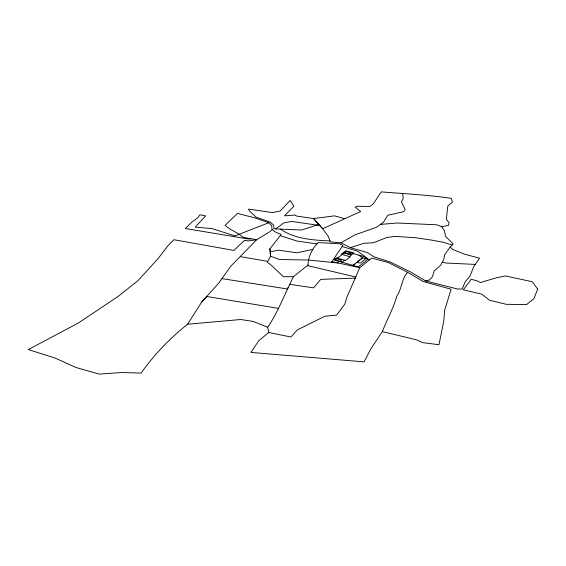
<?xml version="1.0" encoding="UTF-8"?>
<svg xmlns="http://www.w3.org/2000/svg" width="566" height="566" viewBox="0 0 566 566"><rect width="100%" height="100%" fill="white"/><g stroke="black" fill="none" stroke-linecap="round" stroke-linejoin="round"><path stroke-width="0.85" d="M355.844 277.036L307.388 265.56L307.989 265.079C308.272 256.837 312.248 248.255 318.248 242.588L339.89 243.805L342.826 245.524L331.464 262.334M272.303 229.506L269.572 231.848L256.667 239.758L242.998 237.317C237.755 232.202 230.291 230.412 225.119 225.275L237.487 213.481L254.077 217.641L268.786 222.742L271.701 225.572L272.013 229.237L274.651 231.657L281.21 234.48L269.932 248.722L270.562 256.186L267.357 262.178L271.779 265.68L283.361 276.696L293.421 276.696L307.989 265.079M382.34 331.612C386.882 319.74 393.377 308.675 396.716 296.301C401.938 288.908 401.4 279.066 407.612 272.296L423.085 281.486L451.116 289.24L444.664 310.225L443.758 321.255L438.975 344.722L422.462 342.607L416.64 339.848L382.34 331.612L370.68 349.123L364.115 361.865L250.922 352.413L258.754 340.732L268.786 332.504L291.016 337.011L297.32 329.921L324.785 316.252L336.565 315.113L344.871 304.013L346.71 297.652L359.75 267.697L371.798 258.054L388.304 262.56L407.612 272.296M293.421 276.696C284.861 293.549 278.387 311.526 267.697 327.233L268.786 332.504M288.158 287.436L287.464 289L221.879 278.592M441.671 226.697L444.515 230.864L445.513 236.376L453.217 243.946L450.119 247.186L444.65 254.75L443.822 259.377L440.787 265.171L434.355 270.697L432.346 276.845L429.403 280.014L425.59 280.927L410.336 271.85L389.719 261.782L373.949 256.844L367.617 252.627L350.347 247.66L340.909 242.814L330.417 241.894L328.294 236.418L322.662 228.742L313.536 218.561L296.464 216.035L295.346 215.052L284.556 215.83L293.881 206.187L290.16 200.477L280.113 211.076L272.38 212.561L248.495 209.116L249.521 211.04L255.988 217.082L270.237 222.141L273.661 225.063L274.043 228.827L301.6 230.029L318.75 224.398L322.662 228.742L360.655 211.528L355.172 207.078L358.066 206.229L369.754 206.583L373.433 203.661L381.307 191.881C404.683 193.77 428.144 194.937 451.392 198.333L452.446 202.097L447.855 206.003L446.284 219.283L449.008 222.629L448.555 225.381L441.671 226.697L436.57 224.78L397.183 223.018L380.295 224.426L376.44 227.299L355.207 234.756L340.909 242.814M187.594 324.226L201.737 301.975L218.724 283.12L230.963 265.999L256.667 239.758L248.085 240.925L244.519 240.302L233.907 250.42L173.875 239.715L167.968 245.686L157.956 258.747L137.934 280.694L118.344 296.259L78.54 322.896L28.3 349.583L55.284 358.122L75.823 367.433L99.071 374.119L121.704 372.541L141.125 373.072C154.157 354.578 169.842 338.327 187.594 324.226L240.762 319.514L253.25 321.438L267.697 327.233M450.119 247.186L452.984 249.528L464.75 254.268L479.593 258.174L473.728 266.529L469.971 276.222L465.337 281.571L462.16 289.056L457.307 288.95L425.59 280.927M201.737 301.975L206.802 296.478L278.415 308.378M352.929 265.355L354.868 264.004M353.092 265.404L362.565 257.933L358.851 255.146M344.644 260.169L342.26 262.001L334.06 259.653L336.466 257.841L345.621 260.445L350.326 256.822L341.213 254.261L345.89 250.731L353.991 252.988L349.349 256.547M275.847 228.905L283.651 222.954L291.54 221.398L319.769 225.53M339.671 261.563L341.468 260.183L336.551 258.782M350.941 252.945L349.01 254.424L344.135 253.059M380.295 224.426L383.316 222.438L387.816 215.236L403.586 211.748L405.15 209.611L401.435 201.737L403.148 198.638L402.744 193.841M268.786 222.742L234.982 235.909L211.833 228.558L195.178 227.136L205.649 215.922L199.954 214.769L197.831 217.662L191.938 222.105L185.273 228.515L248.856 239.064L251.042 238.774M350.347 247.66L363.938 243.253L373.468 242.764L386.953 237.43L395.401 236.383L415.777 237.762L431.073 240.019L443.659 242.319L452.114 245.099M313.076 249.337L296.902 252.811L278.564 250.165L270.208 251.842M355.391 278.125L320.724 279.363L313.557 287.846L289.7 284.302M330.049 240.946C313.472 240.111 294.426 239.135 280.545 229.11M475.107 264.4L446.256 263.041L442.244 262.291M338.263 262.999L308.222 260.042L279.576 259.518L270.562 256.186L269.932 248.722M316.918 243.918L296.86 241.038L280.276 235.647M240.302 256.631L267.548 261.343M331.945 261.619L359.75 267.697M344.843 218.724L334.527 215.851L313.536 218.561L318.75 224.398M343.562 252.493L351.684 254.757M342.147 246.528L357.924 251.325L369.464 259.914M537.7 289.092L533.83 298.763L526.564 304.579L506.195 304.303L489.597 300.256L481.779 294.171L463.328 289.82L471.202 279.264L477.393 280.941L480.322 282.533L496.686 277.729L505.438 275.953L532.238 281.726L537.7 289.092M367.73 259.426L358.349 266.904L334.747 260.155L346.074 251.587L363.86 256.54L367.73 259.426M365.841 258.719L360.309 263.112L356.969 262.164L362.523 257.792L365.841 258.719"/></g></svg>
